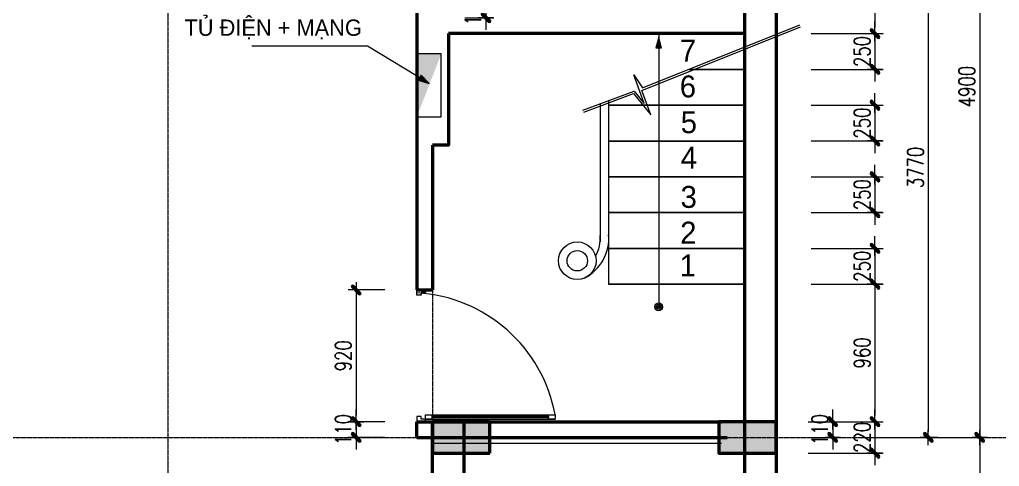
# Model space of a CAD drawing. Extents: x -165145 to 691808, y -202842 to 311040.
# Drawn here: x 558610 to 565459, y 42926 to 46046 of the extents above; entities that cross this region are included whole.
import ezdxf

# ---------------------------------------------------------------- set-up
doc = ezdxf.new("R2010")
doc.units = 0
doc.header["$LTSCALE"] = 10
doc.header["$MEASUREMENT"] = 0
doc.linetypes.add('HIDDEN', pattern=[2.3807, 1.587, -0.7937])
doc.linetypes.add('TIM', pattern=[26.01, 10, -3, 0.01, -3, 10])
doc.layers.get('Defpoints').update_dxf_attribs({"color": 5, "linetype": 'CONTINUOUS'})
for name, color, linetype, lineweight in [('ARROWS', 1, 'CONTINUOUS', 0), ('DIM', 8, 'CONTINUOUS', 13), ('DOOR', 8, 'CONTINUOUS', 9), ('GE_KC_NETKHUAT', 9, 'HIDDEN', 20), ('netchia', 2, 'CONTINUOUS', 20), ('TEXT', 4, 'CONTINUOUS', 20), ('THAY', 147, 'CONTINUOUS', 25), ('TRUC', 251, 'TIM', 5), ('wall', 7, 'CONTINUOUS', 50)]:
    doc.layers.add(name, color=color, linetype=linetype, lineweight=lineweight)
doc.styles.add('ROMANS', font='romans', dxfattribs={"width": 0.75, "bigfont": 'vns'})
doc.styles.add('STYLE1', font='')
doc.styles.get('STYLE1').set_extended_font_data('.VnAvantH')
doc.dimstyles.new('fit0.75', dxfattribs={"dimscale": 0.5625, "dimtxt": 200, "dimasz": 75, "dimexe": 100, "dimexo": 400, "dimgap": 0.03, "dimtad": 0, "dimdec": 0, "dimdsep": 46, "dimtxsty": 'ROMANS', "dimblk": 'alex', "dimcen": 150, "dimclrd": 8, "dimclre": 8, "dimclrt": 7, "dimaunit": 1, "dimadec": 0, "dimazin": 0, "dimtfac": 0.072, "dimtdec": 0, "dimtix": 1, "dimtmove": 2, "dimatfit": 3, "dimldrblk": 'a-01', "dimfxl": 100, "dimtvp": 0.8, "dimtolj": 1, "dimarcsym": 0})

# ---------------------------------------------------------------- blocks, each defined once
blk = doc.blocks.new('alex')
at = {"layer": 'ARROWS'}
h = blk.add_hatch(color=1, dxfattribs=at)
edge = h.paths.add_edge_path()
edge.add_line((0.4, 0.74), (-0.74, -0.4))
edge.add_ellipse((-0.57, -0.57), major_axis=(0.17, 0.17), ratio=1, start_angle=90, end_angle=270)
edge.add_line((-0.4, -0.74), (0.74, 0.4))
edge.add_ellipse((0.57, 0.57), major_axis=(0.17, 0.17), ratio=1, start_angle=270, end_angle=450)
blk.add_lwpolyline([(0.4, 0.74), (-0.74, -0.4, 1), (-0.4, -0.74), (0.74, 0.4, 1)], format="xyb", close=True, dxfattribs=at)
at = {"layer": 'netchia', "color": 2}
for p, q in [((1.27, 0), (-1.27, 0)), ((0, -1.27), (0, 1.27))]:
    blk.add_line(p, q, dxfattribs=at)
blk = doc.blocks.new('*D87')
at = {"layer": 'Defpoints', "color": 0, "ltscale": 0.05, "transparency": 16777216}
for p in [(1206643.9, -237433.8), (1206643.9, -239533.8), (1207708.9, -239533.8)]:
    blk.add_point(p, dxfattribs=at)
at = {"layer": 'DIM', "color": 8, "lineweight": -2, "ltscale": 0.05, "transparency": 16777216}
for p, q in [((1206868.9, -237433.8), (1207765.2, -237433.8)), ((1207708.9, -237476), (1207708.9, -239491.7)), ((1206868.9, -239533.8), (1207765.2, -239533.8))]:
    blk.add_line(p, q, dxfattribs=at)
at = {"layer": 'DIM', "color": 8, "lineweight": -2, "ltscale": 0.05, "transparency": 16777216, "xscale": 42.1875, "yscale": 42.1875, "zscale": 42.1875}
for p, rotation in [((1207708.9, -237433.8), 90), ((1207708.9, -239533.8), 270)]:
    blk.add_blockref('alex', p, dxfattribs=dict(at, rotation=rotation))
at = {"layer": 'DIM', "color": 7, "ltscale": 0.05, "transparency": 16777216, "insert": (1207618.9, -238483.8), "char_height": 112.5, "attachment_point": 5, "rotation": 90, "style": 'ROMANS'}
blk.add_mtext('\\A1;2100', dxfattribs=at)
blk = doc.blocks.new('a-01')
at = {"layer": 'ARROWS'}
blk.add_hatch(color=256, dxfattribs=at).paths.add_polyline_path([(-1.8, 0.49), (-1.8, -0.49), (0, 0)])
at = {"layer": 'netchia'}
blk.add_lwpolyline([(-1.8, 0.49), (-1.8, -0.49), (0, 0), (0, 0)], close=True, dxfattribs=at)
blk = doc.blocks.new('*D89')
at = {"layer": 'Defpoints', "color": 0, "ltscale": 0.05, "transparency": 16777216}
for p in [(1205449.6, -232533.8), (1207332.2, -237433.8), (1207708.9, -237433.8)]:
    blk.add_point(p, dxfattribs=at)
at = {"layer": 'DIM', "color": 8, "lineweight": -2, "ltscale": 0.05, "transparency": 16777216}
for p, q in [((1205674.6, -232533.8), (1207765.2, -232533.8)), ((1207708.9, -232576), (1207708.9, -237391.7)), ((1207557.2, -237433.8), (1207765.2, -237433.8))]:
    blk.add_line(p, q, dxfattribs=at)
at = {"layer": 'DIM', "color": 8, "lineweight": -2, "ltscale": 0.05, "transparency": 16777216, "xscale": 42.1875, "yscale": 42.1875, "zscale": 42.1875}
for p, rotation in [((1207708.9, -232533.8), 90), ((1207708.9, -237433.8), 270)]:
    blk.add_blockref('alex', p, dxfattribs=dict(at, rotation=rotation))
at = {"layer": 'DIM', "color": 7, "ltscale": 0.05, "transparency": 16777216, "insert": (1207618.9, -234983.8), "char_height": 112.5, "attachment_point": 5, "rotation": 90, "style": 'ROMANS'}
blk.add_mtext('\\A1;4900', dxfattribs=at)
blk = doc.blocks.new('*D92')
at = {"layer": 'Defpoints', "color": 0, "ltscale": 0.05, "transparency": 16777216}
for p in [(1206883.8, -233663.8), (1207349.4, -237433.8), (1207640, -237433.8)]:
    blk.add_point(p, dxfattribs=at)
at = {"layer": 'DIM', "color": 8, "lineweight": -2, "ltscale": 0.05, "transparency": 16777216}
for p, q in [((1207108.8, -233663.8), (1207405.7, -233663.8)), ((1207349.4, -233706), (1207349.4, -237391.7)), ((1207415, -237433.8), (1207293.2, -237433.8))]:
    blk.add_line(p, q, dxfattribs=at)
at = {"layer": 'DIM', "color": 8, "lineweight": -2, "ltscale": 0.05, "transparency": 16777216, "xscale": 42.1875, "yscale": 42.1875, "zscale": 42.1875}
for p, rotation in [((1207349.4, -233663.8), 90), ((1207349.4, -237433.8), 270)]:
    blk.add_blockref('alex', p, dxfattribs=dict(at, rotation=rotation))
at = {"layer": 'DIM', "color": 7, "ltscale": 0.05, "transparency": 16777216, "insert": (1207259.4, -235548.8), "char_height": 112.5, "attachment_point": 5, "rotation": 90, "style": 'ROMANS'}
blk.add_mtext('\\A1;3770', dxfattribs=at)
blk = doc.blocks.new('*D113')
at = {"layer": 'Defpoints', "color": 0, "transparency": 16777216}
for p in [(1206305.3, -233663.8), (1206305.3, -234613.8), (1206976.7, -234613.8)]:
    blk.add_point(p, dxfattribs=at)
at = {"layer": 'DIM', "color": 8, "lineweight": -2, "transparency": 16777216}
for p, q in [((1206530.3, -233663.8), (1207033, -233663.8)), ((1206976.7, -233706), (1206976.7, -234571.7)), ((1206530.3, -234613.8), (1207033, -234613.8))]:
    blk.add_line(p, q, dxfattribs=at)
at = {"layer": 'DIM', "color": 8, "lineweight": -2, "transparency": 16777216, "xscale": 42.1875, "yscale": 42.1875, "zscale": 42.1875}
for p, rotation in [((1206976.7, -233663.8), 90), ((1206976.7, -234613.8), 270)]:
    blk.add_blockref('alex', p, dxfattribs=dict(at, rotation=rotation))
at = {"layer": 'DIM', "color": 7, "transparency": 16777216, "insert": (1206886.7, -234138.8), "char_height": 112.5, "attachment_point": 5, "rotation": 90, "style": 'ROMANS'}
blk.add_mtext('\\A1;950', dxfattribs=at)
blk = doc.blocks.new('*D114')
at = {"layer": 'Defpoints', "color": 0, "transparency": 16777216}
for p in [(1206305.3, -234613.8), (1206305.3, -234863.8), (1206976.7, -234863.8)]:
    blk.add_point(p, dxfattribs=at)
at = {"layer": 'DIM', "color": 8, "lineweight": -2, "transparency": 16777216}
for p, q in [((1206976.7, -234571.7), (1206976.7, -234529.5)), ((1206530.3, -234613.8), (1207033, -234613.8)), ((1206976.7, -234613.8), (1206976.7, -234863.8)), ((1206530.3, -234863.8), (1207033, -234863.8)), ((1206976.7, -234906), (1206976.7, -234948.2))]:
    blk.add_line(p, q, dxfattribs=at)
at = {"layer": 'DIM', "color": 8, "lineweight": -2, "transparency": 16777216, "xscale": 42.1875, "yscale": 42.1875, "zscale": 42.1875}
for p, rotation in [((1206976.7, -234613.8), 270), ((1206976.7, -234863.8), 90)]:
    blk.add_blockref('alex', p, dxfattribs=dict(at, rotation=rotation))
at = {"layer": 'DIM', "color": 7, "transparency": 16777216, "insert": (1206886.7, -234738.8), "char_height": 112.5, "attachment_point": 5, "rotation": 90, "style": 'ROMANS'}
blk.add_mtext('\\A1;250', dxfattribs=at)
blk = doc.blocks.new('*D115')
at = {"layer": 'Defpoints', "color": 0, "transparency": 16777216}
for p in [(1206305.3, -235113.8), (1206305.3, -235363.8), (1206976.7, -235363.8)]:
    blk.add_point(p, dxfattribs=at)
at = {"layer": 'DIM', "color": 8, "lineweight": -2, "transparency": 16777216}
for p, q in [((1206976.7, -235071.7), (1206976.7, -235029.5)), ((1206530.3, -235113.8), (1207033, -235113.8)), ((1206976.7, -235113.8), (1206976.7, -235363.8)), ((1206530.3, -235363.8), (1207033, -235363.8)), ((1206976.7, -235406), (1206976.7, -235448.2))]:
    blk.add_line(p, q, dxfattribs=at)
at = {"layer": 'DIM', "color": 8, "lineweight": -2, "transparency": 16777216, "xscale": 42.1875, "yscale": 42.1875, "zscale": 42.1875}
for p, rotation in [((1206976.7, -235113.8), 270), ((1206976.7, -235363.8), 90)]:
    blk.add_blockref('alex', p, dxfattribs=dict(at, rotation=rotation))
at = {"layer": 'DIM', "color": 7, "transparency": 16777216, "insert": (1206886.7, -235238.8), "char_height": 112.5, "attachment_point": 5, "rotation": 90, "style": 'ROMANS'}
blk.add_mtext('\\A1;250', dxfattribs=at)
blk = doc.blocks.new('*D116')
at = {"layer": 'Defpoints', "color": 0, "transparency": 16777216}
for p in [(1206305.3, -235613.8), (1206305.3, -235863.8), (1206976.7, -235863.8)]:
    blk.add_point(p, dxfattribs=at)
at = {"layer": 'DIM', "color": 8, "lineweight": -2, "transparency": 16777216}
for p, q in [((1206976.7, -235571.7), (1206976.7, -235529.5)), ((1206530.3, -235613.8), (1207033, -235613.8)), ((1206976.7, -235613.8), (1206976.7, -235863.8)), ((1206530.3, -235863.8), (1207033, -235863.8)), ((1206976.7, -235906), (1206976.7, -235948.2))]:
    blk.add_line(p, q, dxfattribs=at)
at = {"layer": 'DIM', "color": 8, "lineweight": -2, "transparency": 16777216, "xscale": 42.1875, "yscale": 42.1875, "zscale": 42.1875}
for p, rotation in [((1206976.7, -235613.8), 270), ((1206976.7, -235863.8), 90)]:
    blk.add_blockref('alex', p, dxfattribs=dict(at, rotation=rotation))
at = {"layer": 'DIM', "color": 7, "transparency": 16777216, "insert": (1206886.7, -235738.8), "char_height": 112.5, "attachment_point": 5, "rotation": 90, "style": 'ROMANS'}
blk.add_mtext('\\A1;250', dxfattribs=at)
blk = doc.blocks.new('*D117')
at = {"layer": 'Defpoints', "color": 0, "transparency": 16777216}
for p in [(1206305.3, -236113.8), (1206305.3, -236363.8), (1206976.7, -236363.8)]:
    blk.add_point(p, dxfattribs=at)
at = {"layer": 'DIM', "color": 8, "lineweight": -2, "transparency": 16777216}
for p, q in [((1206976.7, -236071.7), (1206976.7, -236029.5)), ((1206530.3, -236113.8), (1207033, -236113.8)), ((1206976.7, -236113.8), (1206976.7, -236363.8)), ((1206530.3, -236363.8), (1207033, -236363.8)), ((1206976.7, -236406), (1206976.7, -236448.2))]:
    blk.add_line(p, q, dxfattribs=at)
at = {"layer": 'DIM', "color": 8, "lineweight": -2, "transparency": 16777216, "xscale": 42.1875, "yscale": 42.1875, "zscale": 42.1875}
for p, rotation in [((1206976.7, -236113.8), 270), ((1206976.7, -236363.8), 90)]:
    blk.add_blockref('alex', p, dxfattribs=dict(at, rotation=rotation))
at = {"layer": 'DIM', "color": 7, "transparency": 16777216, "insert": (1206886.7, -236238.8), "char_height": 112.5, "attachment_point": 5, "rotation": 90, "style": 'ROMANS'}
blk.add_mtext('\\A1;250', dxfattribs=at)
blk = doc.blocks.new('*D118')
at = {"layer": 'Defpoints', "color": 0, "transparency": 16777216}
for p in [(1206305.3, -236363.8), (1206305.3, -237323.8), (1206976.7, -237323.8)]:
    blk.add_point(p, dxfattribs=at)
at = {"layer": 'DIM', "color": 8, "lineweight": -2, "transparency": 16777216}
for p, q in [((1206530.3, -236363.8), (1207033, -236363.8)), ((1206976.7, -236406), (1206976.7, -237281.7)), ((1206530.3, -237323.8), (1207033, -237323.8))]:
    blk.add_line(p, q, dxfattribs=at)
at = {"layer": 'DIM', "color": 8, "lineweight": -2, "transparency": 16777216, "xscale": 42.1875, "yscale": 42.1875, "zscale": 42.1875}
for p, rotation in [((1206976.7, -236363.8), 90), ((1206976.7, -237323.8), 270)]:
    blk.add_blockref('alex', p, dxfattribs=dict(at, rotation=rotation))
at = {"layer": 'DIM', "color": 7, "transparency": 16777216, "insert": (1206886.7, -236843.8), "char_height": 112.5, "attachment_point": 5, "rotation": 90, "style": 'ROMANS'}
blk.add_mtext('\\A1;960', dxfattribs=at)
blk = doc.blocks.new('*D121')
at = {"layer": 'Defpoints', "color": 0, "transparency": 16777216}
for p in [(1203775, -236403.8), (1203350.4, -237323.8), (1203775, -237323.8)]:
    blk.add_point(p, dxfattribs=at)
at = {"layer": 'DIM', "color": 8, "lineweight": -2, "transparency": 16777216}
for p, q in [((1203550, -236403.8), (1203294.2, -236403.8)), ((1203350.4, -236446), (1203350.4, -237281.7)), ((1203550, -237323.8), (1203294.2, -237323.8))]:
    blk.add_line(p, q, dxfattribs=at)
at = {"layer": 'DIM', "color": 8, "lineweight": -2, "transparency": 16777216, "xscale": 42.1875, "yscale": 42.1875, "zscale": 42.1875}
for p, rotation in [((1203350.4, -236403.8), 90), ((1203350.4, -237323.8), 270)]:
    blk.add_blockref('alex', p, dxfattribs=dict(at, rotation=rotation))
at = {"layer": 'DIM', "color": 7, "transparency": 16777216, "insert": (1203260.4, -236863.8), "char_height": 112.5, "attachment_point": 5, "rotation": 90, "style": 'ROMANS'}
blk.add_mtext('\\A1;920', dxfattribs=at)
blk = doc.blocks.new('*D122')
at = {"layer": 'Defpoints', "color": 0, "transparency": 16777216}
for p in [(1203775, -237323.8), (1203350.4, -237433.8), (1203775, -237433.8)]:
    blk.add_point(p, dxfattribs=at)
at = {"layer": 'DIM', "color": 8, "lineweight": -2, "transparency": 16777216}
for p, q in [((1203350.4, -237281.7), (1203350.4, -237239.5)), ((1203550, -237323.8), (1203294.2, -237323.8)), ((1203350.4, -237323.8), (1203350.4, -237433.8)), ((1203550, -237433.8), (1203294.2, -237433.8)), ((1203350.4, -237476), (1203350.4, -237518.2))]:
    blk.add_line(p, q, dxfattribs=at)
at = {"layer": 'DIM', "color": 8, "lineweight": -2, "transparency": 16777216, "xscale": 42.1875, "yscale": 42.1875, "zscale": 42.1875}
for p, rotation in [((1203350.4, -237323.8), 270), ((1203350.4, -237433.8), 90)]:
    blk.add_blockref('alex', p, dxfattribs=dict(at, rotation=rotation))
at = {"layer": 'DIM', "color": 7, "transparency": 16777216, "insert": (1203260.4, -237378.8), "char_height": 112.5, "attachment_point": 5, "rotation": 90, "style": 'ROMANS'}
blk.add_mtext('\\A1;110', dxfattribs=at)
blk = doc.blocks.new('*D125')
at = {"layer": 'Defpoints', "color": 0, "transparency": 16777216}
for p in [(1206285, -237323.8), (1206285, -237433.8), (1206681.4, -237433.8)]:
    blk.add_point(p, dxfattribs=at)
at = {"layer": 'DIM', "color": 8, "lineweight": -2, "transparency": 16777216}
for p, q in [((1206681.4, -237281.7), (1206681.4, -237239.5)), ((1206510, -237323.8), (1206737.7, -237323.8)), ((1206681.4, -237323.8), (1206681.4, -237433.8)), ((1206510, -237433.8), (1206737.7, -237433.8)), ((1206681.4, -237476), (1206681.4, -237518.2))]:
    blk.add_line(p, q, dxfattribs=at)
at = {"layer": 'DIM', "color": 8, "lineweight": -2, "transparency": 16777216, "xscale": 42.1875, "yscale": 42.1875, "zscale": 42.1875}
for p, rotation in [((1206681.4, -237323.8), 270), ((1206681.4, -237433.8), 90)]:
    blk.add_blockref('alex', p, dxfattribs=dict(at, rotation=rotation))
at = {"layer": 'DIM', "color": 7, "transparency": 16777216, "insert": (1206591.4, -237378.8), "char_height": 112.5, "attachment_point": 5, "rotation": 90, "style": 'ROMANS'}
blk.add_mtext('\\A1;110', dxfattribs=at)
blk = doc.blocks.new('*D127')
at = {"layer": 'Defpoints', "color": 0, "transparency": 16777216}
for p in [(1206285, -237323.8), (1206285, -237543.8), (1206976.7, -237543.8)]:
    blk.add_point(p, dxfattribs=at)
at = {"layer": 'DIM', "color": 8, "lineweight": -2, "transparency": 16777216}
for p, q in [((1206976.7, -237281.7), (1206976.7, -237239.5)), ((1206510, -237323.8), (1207033, -237323.8)), ((1206976.7, -237323.8), (1206976.7, -237543.8)), ((1206510, -237543.8), (1207033, -237543.8)), ((1206976.7, -237586), (1206976.7, -237628.2))]:
    blk.add_line(p, q, dxfattribs=at)
at = {"layer": 'DIM', "color": 8, "lineweight": -2, "transparency": 16777216, "xscale": 42.1875, "yscale": 42.1875, "zscale": 42.1875}
for p, rotation in [((1206976.7, -237323.8), 270), ((1206976.7, -237543.8), 90)]:
    blk.add_blockref('alex', p, dxfattribs=dict(at, rotation=rotation))
at = {"layer": 'DIM', "color": 7, "transparency": 16777216, "insert": (1206886.7, -237433.8), "char_height": 112.5, "attachment_point": 5, "rotation": 90, "style": 'ROMANS'}
blk.add_mtext('\\A1;220', dxfattribs=at)
blk = doc.blocks.new('*D133')
at = {"layer": 'Defpoints', "color": 0, "transparency": 16777216}
for p in [(1203885, -234393), (1203885, -234503), (1204257.2, -234503)]:
    blk.add_point(p, dxfattribs=at)
at = {"layer": 'DIM', "color": 8, "lineweight": -2, "transparency": 16777216}
for p, q in [((1204257.2, -234350.8), (1204257.2, -234308.6)), ((1204110, -234393), (1204313.4, -234393)), ((1204257.2, -234393), (1204257.2, -234503)), ((1204110, -234503), (1204313.4, -234503)), ((1204257.2, -234545.1), (1204257.2, -234587.3))]:
    blk.add_line(p, q, dxfattribs=at)
at = {"layer": 'DIM', "color": 8, "lineweight": -2, "transparency": 16777216, "xscale": 42.1875, "yscale": 42.1875, "zscale": 42.1875}
for p, rotation in [((1204257.2, -234393), 270), ((1204257.2, -234503), 90)]:
    blk.add_blockref('alex', p, dxfattribs=dict(at, rotation=rotation))
at = {"layer": 'DIM', "color": 7, "transparency": 16777216, "insert": (1204167.2, -234448), "char_height": 112.5, "attachment_point": 5, "rotation": 90, "style": 'ROMANS'}
blk.add_mtext('\\A1;110', dxfattribs=at)
blk = doc.blocks.new('A$C1ec07113')
at = {"layer": 'DIM', "ltscale": 0.05}
h = blk.add_hatch(dxfattribs=at)
h.set_pattern_fill('AR-CONC', color=256, style=0)
h.set_pattern_definition([(310, (-1025709.2384, -90662.545), (7.172601826, 0.62752135), [0.75, -8.25]), (5, (-1025709.238, -90662.545), (-1.387513336, -7.521921337), [0.6, -6.6]), (259.5486, (-1025708.6406, -90662.493), (5.785093817, -6.89439542), [0.6374019, -7.01142112]), (313.8158, (-1025709.238, -90664.545), (10.672410486, 1.65519014), [1.125, -12.375]), (263.3644, (-1025708.349, -90664.407), (9.34662706, -9.74117871), [0.95610288, -10.51713]), (8.8158, (-1025709.238, -90664.545), (9.34661945, -9.74118601), [0.9, -9.9]), (339, (-1025708.2384, -90664.045), (5.96907052, 4.026188907), [0.75, -8.25]), (34, (-1025708.238, -90664.045), (2.43315332, -7.25150045), [0.6, -6.6]), (288.5486, (-1025707.741, -90663.71), (8.402226286, -3.225304967), [0.6374019, -7.01142112]), (322.5, (-1025709.2384, -90662.5452), (0.121598553, -3.3289385383), [0, -6.52, 0, -6.7, 0, -6.625]), (352.5, (-1025709.2384, -90662.5452), (2.630695374, -3.944117119), [0, -3.82, 0, -6.37, 0, -2.525]), (32.5, (-1025711.4684, -90662.5452), (5.338224362, 0.2255487173), [0, -2.5, 0, -7.8, 0, -10.35]), (42.5, (-1025712.4684, -90662.545), (5.831861693, -1.001049823), [0, -3.25, 0, -5.18, 0, -7.35])])
h.paths.add_polyline_path([(21947.5, 12895.5), (21947.5, 13335.5), (22117.5, 13335.5)])
at = {"layer": 'wall', "ltscale": 0.05}
h = blk.add_hatch(dxfattribs=at)
h.set_pattern_fill('AR-CONC', color=256, angle=90, style=0)
h.set_pattern_definition([(40, (162543.5777, -914363.4107), (-0.62752135, 7.172601826), [0.75, -8.25]), (95, (162543.578, -914363.411), (7.521921337, -1.387513336), [0.6, -6.6]), (349.5486, (162543.5254, -914362.813), (6.89439542, 5.785093817), [0.6374019, -7.01142112]), (43.8158, (162545.578, -914363.411), (-1.65519014, 10.67241049), [1.125, -12.375]), (353.3644, (162545.44, -914362.521), (9.74117871, 9.34662706), [0.95610288, -10.51713]), (98.8158, (162545.578, -914363.411), (9.74118601, 9.34661945), [0.9, -9.9]), (69, (162545.0777, -914362.4107), (-4.026188907, 5.96907052), [0.75, -8.25]), (124, (162545.078, -914362.411), (7.25150045, 2.43315332), [0.6, -6.6]), (18.5486, (162544.742, -914361.913), (3.225304967, 8.402226286), [0.6374019, -7.01142112]), (52.5, (162543.5777, -914363.4107), (3.328938538, 0.121598553), [0, -6.52, 0, -6.7, 0, -6.625]), (82.5, (162543.5777, -914363.4107), (3.944117119, 2.630695374), [0, -3.82, 0, -6.37, 0, -2.525]), (122.5, (162543.5777, -914365.6407), (-0.225548717, 5.338224362), [0, -2.5, 0, -7.8, 0, -10.35]), (132.5, (162543.5777, -914366.6407), (1.001049823, 5.831861693), [0, -3.25, 0, -5.18, 0, -7.35])])
h.paths.add_polyline_path([(22057.5, 10765.9), (22057.5, 10545.9), (22457.5, 10545.9), (22457.5, 10765.9)])
h = blk.add_hatch(dxfattribs=at)
h.set_pattern_fill('AR-CONC', color=256, angle=90, style=0)
h.set_pattern_definition([(40, (164543.5777, -914363.4107), (-0.62752135, 7.172601826), [0.75, -8.25]), (95, (164543.578, -914363.411), (7.521921337, -1.387513336), [0.6, -6.6]), (349.5486, (164543.5254, -914362.813), (6.89439542, 5.785093817), [0.6374019, -7.01142112]), (43.8158, (164545.578, -914363.411), (-1.65519014, 10.67241049), [1.125, -12.375]), (353.3644, (164545.44, -914362.521), (9.74117871, 9.34662706), [0.95610288, -10.51713]), (98.8158, (164545.578, -914363.411), (9.74118601, 9.34661945), [0.9, -9.9]), (69, (164545.0777, -914362.4107), (-4.026188907, 5.96907052), [0.75, -8.25]), (124, (164545.078, -914362.411), (7.25150045, 2.43315332), [0.6, -6.6]), (18.5486, (164544.742, -914361.913), (3.225304967, 8.402226286), [0.6374019, -7.01142112]), (52.5, (164543.5777, -914363.4107), (3.328938538, 0.121598553), [0, -6.52, 0, -6.7, 0, -6.625]), (82.5, (164543.5777, -914363.4107), (3.944117119, 2.630695374), [0, -3.82, 0, -6.37, 0, -2.525]), (122.5, (164543.5777, -914365.6407), (-0.225548717, 5.338224362), [0, -2.5, 0, -7.8, 0, -10.35]), (132.5, (164543.5777, -914366.6407), (1.001049823, 5.831861693), [0, -3.25, 0, -5.18, 0, -7.35])])
h.paths.add_polyline_path([(24057.5, 10765.9), (24057.5, 10545.9), (24457.5, 10545.9), (24457.5, 10765.9)])
at = {"layer": 'DIM', "ltscale": 0.05}
blk.add_line((22057.5, 10615.9), (24077.2, 10615.9), dxfattribs=at)
for points in [[(23108.3, 12941.3), (23466.7, 13074.7), (23537.1, 12987), (23464.7, 13188.8), (23523.9, 13096.7), (24624.1, 13536.5)], [(23113.6, 12927.3), (23461.8, 13056.9), (23581.5, 12907.7), (23520, 13079.1), (24629.7, 13522.6)]]:
    blk.add_lwpolyline(points, dxfattribs=at)
at = {"layer": 'DIM'}
for points in [[(23637.5, 13475.9), (23637.5, 11560.5)], [(23227.5, 12985.7), (23227.5, 12022.2)], [(23287.5, 13008), (23287.5, 11725.9)]]:
    blk.add_lwpolyline(points, dxfattribs=at)
at = {"layer": 'DIM', "ltscale": 0.05}
blk.add_lwpolyline([(21947.5, 12895.5), (22117.5, 12895.5), (22117.5, 13335.5), (21947.5, 13335.5)], close=True, dxfattribs=at)
for centre, radius in [((23068.5, 11889.8), 131.2), ((23068.5, 11889.8), 71.2), ((23637.5, 11567.8), 27.2), ((23637.5, 11567.8), 27.2), ((23637.5, 11567.8), 17.2), ((23637.5, 11567.8), 7.23)]:
    blk.add_circle(centre, radius, dxfattribs=at)
at = {"layer": 'DIM'}
for radius, start in [(311, 297.10811), (251, 330.36263)]:
    blk.add_arc((22977.6, 12045.7), radius, start, 4.81714, dxfattribs=at)
at = {"layer": 'DIM', "ltscale": 0.05}
blk.add_arc((21888, 10624.1), 1043.1, 10.42337, 86.72606, dxfattribs=at)
at = {"layer": 'DOOR'}
for p, q in [((22007.5, 10812.8), (22914.4, 10812.8)), ((22007.5, 10783.9), (22914.4, 10783.9))]:
    blk.add_line(p, q, dxfattribs=at)
for points in [[(21947.5, 11649.9), (21947.5, 11685.9), (22007.5, 11685.9), (22007.5, 11667.9), (21977.5, 11667.9), (21977.5, 11649.9)], [(21947.5, 10801.9), (21947.5, 10765.9), (22007.5, 10765.9), (22007.5, 10783.9), (21977.5, 10783.9), (21977.5, 10801.9)], [(22006.5, 10783.9), (22006.5, 10812.8), (22052.8, 10812.8), (22052.8, 10783.9)], [(22870.3, 10801.3), (22053.8, 10801.3), (22053.8, 10795.5), (22870.3, 10795.5)], [(22868.2, 10783.9), (22868.2, 10812.8), (22914.4, 10812.8), (22914.4, 10783.9)]]:
    blk.add_lwpolyline(points, close=True, dxfattribs=at)
at = {"layer": 'THAY', "ltscale": 0.05}
for p, q in [((24237.5, 13225.9), (23847.1, 13225.9)), ((24237.5, 12975.9), (23287.5, 12975.9)), ((24237.5, 12725.9), (23287.5, 12725.9)), ((24237.5, 12475.9), (23287.5, 12475.9)), ((24237.5, 12225.9), (23287.5, 12225.9)), ((24237.5, 11975.9), (23287.5, 11975.9)), ((23287.5, 11725.9), (24237.5, 11725.9))]:
    blk.add_line(p, q, dxfattribs=at)
at = {"layer": 'TRUC', "ltscale": 0.05}
for p, q in [((20207.5, 17138.3), (20207.5, 6705.8)), ((24457.5, 17138.3), (24457.5, 6705.8)), ((22057.5, 12696.8), (22057.5, 6705.8)), ((4679.1, 10655.9), (26472.1, 10655.9))]:
    blk.add_line(p, q, dxfattribs=at)
at = {"layer": 'wall', "ltscale": 0.05}
for p, q in [((24237.5, 15555.9), (24237.5, 8555.9)), ((24457.5, 15555.9), (24457.5, 8555.9)), ((24237.5, 13476.8), (22167.5, 13476.8)), ((21947.5, 12665.9), (21947.5, 12665.9)), ((21947.5, 12555.9), (21947.5, 12555.9)), ((21947.5, 11685.9), (22057.5, 11685.9)), ((21947.5, 10765.9), (24077.2, 10765.9)), ((21947.5, 10655.9), (21947.5, 10765.9)), ((22057.5, 10160.9), (22057.5, 10765.9)), ((22277.5, 10060.9), (22277.5, 10765.9)), ((21947.5, 10655.9), (24116, 10655.9))]:
    blk.add_line(p, q, dxfattribs=at)
for points in [[(21947.5, 13696.8), (21947.5, 11685.9)], [(22167.5, 13476.8), (22167.5, 12696.8), (22057.5, 12696.8)], [(22057.5, 12696.8), (22057.5, 11685.9)], [(21947.5, 12665.9), (21947.5, 12555.9)]]:
    blk.add_lwpolyline(points, dxfattribs=at)
for points in [[(22457.5, 10545.9), (22457.5, 10765.9), (22057.5, 10765.9), (22057.5, 10545.9)], [(24457.5, 10545.9), (24457.5, 10765.9), (24057.5, 10765.9), (24057.5, 10545.9)]]:
    blk.add_lwpolyline(points, close=True, dxfattribs=at)
at = {"layer": 'TEXT', "style": 'STYLE1'}
for s, height, p in [('TỦ ĐIỆN + MẠNG', 113.906, (20322.9, 13460.5)), ('7', 153.1, (23785.6, 13280.6)), ('6', 153.1, (23784.8, 13030.6)), ('5', 153.1, (23791.4, 12780.4)), ('4', 153.1, (23791.6, 12533)), ('3', 153.1, (23790.4, 12258.9)), ('2', 153.1, (23787.8, 12009.6)), ('1', 153.1, (23783.8, 11780.3))]:
    blk.add_text(s, height=height, dxfattribs=at).set_placement(p)
at = {"layer": 'DIM', "ltscale": 0.05}
for base, p1, p2, picture, middle in [((25881.5, 10655.9), (23622.2, 15555.9), (25504.7, 10655.9), '*D89', (25791.5, 13105.9)), ((25522, 10655.9), (25056.3, 14425.9), (25812.5, 10655.9), '*D92', (25432, 12540.9)), ((25881.5, 8555.9), (24816.5, 10655.9), (24816.5, 8555.9), '*D87', (25791.5, 9605.9))]:
    dim = blk.add_linear_dim(base=base, p1=p1, p2=p2, angle=90, dimstyle='fit0.75', dxfattribs=at)
    dim.commit()
    dim.dimension.update_dxf_attribs({"geometry": picture, "text_midpoint": middle, "insert": (-1181827.5, 248089.8)})
at = {"layer": 'DIM'}
for base, p1, p2, picture, middle in [((25149.2, 13475.9), (24477.8, 14425.9), (24477.8, 13475.9), '*D113', (25059.2, 13950.9)), ((22429.7, 13586.8), (22057.5, 13696.8), (22057.5, 13586.8), '*D133', (22339.7, 13641.8)), ((25149.2, 13225.9), (24477.8, 13475.9), (24477.8, 13225.9), '*D114', (25059.2, 13350.9)), ((25149.2, 12725.9), (24477.8, 12975.9), (24477.8, 12725.9), '*D115', (25059.2, 12850.9)), ((25149.2, 12225.9), (24477.8, 12475.9), (24477.8, 12225.9), '*D116', (25059.2, 12350.9)), ((25149.2, 11725.9), (24477.8, 11975.9), (24477.8, 11725.9), '*D117', (25059.2, 11850.9)), ((21523, 10765.9), (21947.5, 11685.9), (21947.5, 10765.9), '*D121', (21433, 11225.9)), ((25149.2, 10765.9), (24477.8, 11725.9), (24477.8, 10765.9), '*D118', (25059.2, 11245.9)), ((21523, 10655.9), (21947.5, 10765.9), (21947.5, 10655.9), '*D122', (21433, 10710.9)), ((24854, 10655.9), (24457.5, 10765.9), (24457.5, 10655.9), '*D125', (24764, 10710.9)), ((25149.2, 10545.9), (24457.5, 10765.9), (24457.5, 10545.9), '*D127', (25059.2, 10655.9))]:
    dim = blk.add_linear_dim(base=base, p1=p1, p2=p2, angle=90, dimstyle='fit0.75', dxfattribs=at)
    dim.commit()
    dim.dimension.update_dxf_attribs({"geometry": picture, "text_midpoint": middle, "insert": (-1181827.5, 248089.8)})
blk.add_leader([(23637.5, 13452), (23637.5, 12999.9)], dimstyle='fit0.75', override={"dimgap": 0.03, "dimtad": 0}, dxfattribs=at)
at = {"layer": 'DIM', "ltscale": 0.05}
blk.add_leader([(22032.5, 13128.5), (21602.5, 13388.4), (20794.5, 13388.4)], dimstyle='fit0.75', override={"dimgap": 0.03, "dimtad": 0}, dxfattribs=at)

msp = doc.modelspace()

# ---------------------------------------------------------------- block references
at = {"layer": 'GE_KC_NETKHUAT'}
msp.add_blockref('A$C1ec07113', (539439.64737, 32472.52756), dxfattribs=at)

doc.saveas('drawing.dxf')
